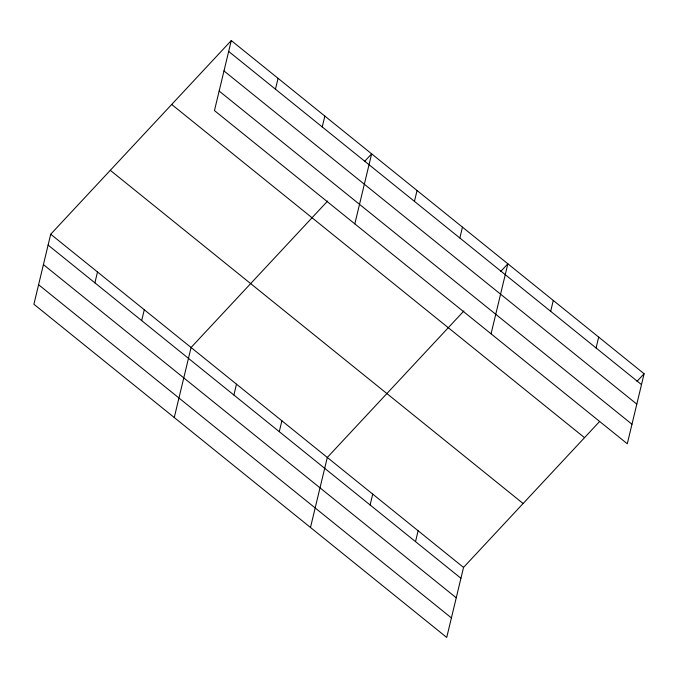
<?xml version="1.0" encoding="UTF-8"?>
<svg xmlns="http://www.w3.org/2000/svg" width="678" height="678" viewBox="0 0 678 678"><rect width="100%" height="100%" fill="white"/><g stroke="black" fill="none" stroke-linecap="round" stroke-linejoin="round"><path stroke-width="1.02" d="M231.274 40.561L214.46 110.582L627.286 443.776L644.1 373.756L231.274 40.561L50.714 234.224L33.9 304.244L446.726 637.439L463.54 567.418L599.411 421.691M94.895 282.845L97.496 271.988M141.677 320.601L144.287 309.744M174.263 417.529L191.069 347.509L327.652 201.019M275.454 89.174L278.065 78.317M233.876 395.02L236.486 384.163M322.245 126.939L324.847 116.082M279.285 431.666L281.895 420.809M354.823 223.867L371.637 153.847L364.544 161.457M310.49 527.484L327.305 457.464L463.888 310.973M414.436 201.358L417.046 190.501M370.112 504.974L372.714 494.118M459.854 238.003L462.455 227.147M415.521 541.629L418.123 530.772M491.058 333.822L507.864 263.801L500.771 271.412M550.672 311.312L553.282 300.456M596.081 347.958L598.691 337.102M637.006 381.367L644.1 373.756M228.664 51.418L641.49 384.612M223.977 70.936L636.803 404.139M219.155 91.055L631.981 424.25M171.687 104.463L584.512 437.666M110.294 170.314L523.119 503.508M50.714 234.224L463.54 567.418M48.104 245.08L460.93 578.275M43.417 264.606L456.243 597.801M38.587 284.718L451.412 617.921"/></g></svg>
